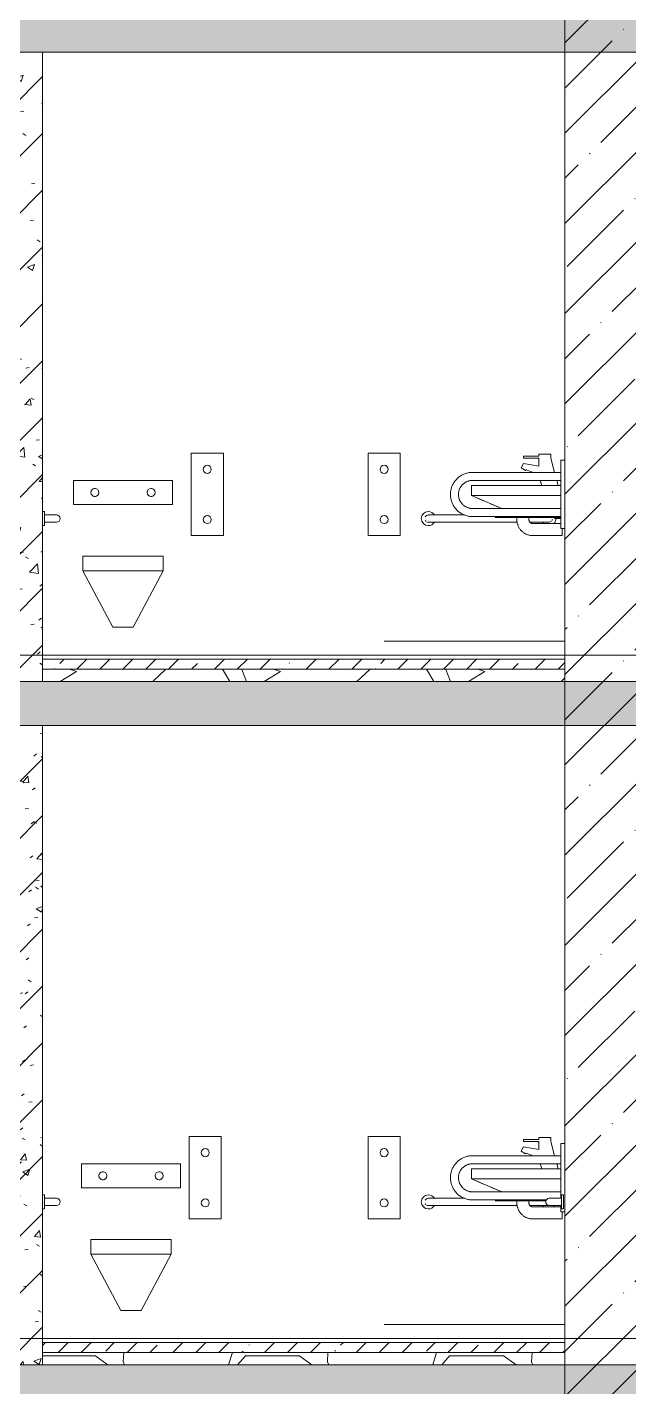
# Model space of a CAD drawing. Header units: millimetres. Extents: x -515342 to 330399, y -224905 to 507333.
# Drawn here: x 161729 to 164723, y 87791 to 94556 of the extents above; entities that cross this region are included whole.
import ezdxf

# ---------------------------------------------------------------- set-up
doc = ezdxf.new("R2010")
doc.units = ezdxf.units.MM
for name, color, linetype, lineweight in [('Линии', 7, 'Continuous', 0), ('Оборудование', 7, 'Continuous', 0), ('Перекрытие', 7, 'Continuous', 0), ('Сантехника', 7, 'Continuous', 0), ('Стены внутренние', 7, 'Continuous', 0), ('Стены несущие', 7, 'Continuous', 0), ('Стены перегородки', 7, 'Continuous', 0)]:
    doc.layers.add(name, color=color, linetype=linetype, lineweight=lineweight)
pattern_1 = [(45, (136801.12, 95610.5), (-224.5064, 224.5064), []), (45, (137025.63, 95610.5), (-224.5064, 224.5064), [396.875, -79.375, 3.353, -76.022])]
pattern_2 = [(45, (136801.12, 95610.5), (-141.4214, 141.4214), [])]
pattern_3 = [(50, (136801.12, 95610.5), (364.368, -31.8783), [38.1, -419.1]), (355, (136801.12, 95610.5), (-70.486, 382.1133), [30.48, -335.28]), (100.451, (136831.5, 95607.84), (293.885, 350.2334), [32.38, -356.18]), (46.184, (136801.12, 95712.1), (542.1585, -84.086), [57.15, -628.65]), (96.636, (136846.3, 95705.1), (474.805, 494.855), [48.57, -534.27]), (351.184, (136801.1, 95712.1), (474.81, 494.85), [45.72, -502.92]), (21, (136851.92, 95686.7), (303.2285, -204.5305), [38.1, -419.1]), (326, (136851.92, 95686.7), (123.604, 368.376), [30.48, -335.28]), (71.451, (136877.2, 95669.65), (426.834, 163.8427), [32.38, -356.18]), (37.5, (136801.12, 95610.49), (6.17665, 169.11015), [16.764, -314.452, 16.764, -323.596, -336.55]), (37.5, (136801.12, 95610.49), (6.17665, 169.11015), [-671.576, 16.764, -319.786]), (7.5, (136801.12, 95610.5), (133.6389, 200.3615), [16.764, -177.292, 16.764, -306.832, -128.27]), (7.5, (136801.12, 95610.5), (133.6389, 200.3615), [-517.652, 16.764, -111.506]), (327.5, (136687.84, 95610.49), (271.1818, -11.45836), [16.764, -110.236, 16.764, -379.476, -525.78]), (327.5, (136687.84, 95610.49), (271.1818, -11.45836), [-523.24, 16.764, -509.016]), (317.5, (136637.04, 95610.5), (296.2585, 50.8528), [16.764, -148.336, 16.764, -246.38, -373.38]), (317.5, (136637.04, 95610.5), (296.2585, 50.8528), [-428.244, 16.764, -356.616])]
pattern_4 = [(228.013, (137532.64, 96626.49), (-8127.96659, -9144.02968), [136.69, -13532.193]), (184.97, (137441.203, 96524.893), (12191.995474, 1016.05502), [234.562, -23221.62]), (132.51, (137207.52, 96504.57), (10159.91241, -11176.07977), [165.393, -16373.89]), (267.274, (136811.283, 96250.573), (1015.88953, 20320.00577), [213.602, -21146.575]), (292.834, (136801.123, 96037.213), (-5080.074175, 12191.97012), [209.453, -20735.923]), (357.274, (136882.403, 95844.173), (-20320.00577, 1015.88953), [213.602, -21146.575]), (37.694, (137095.763, 95834.013), (-13208.042725, -10159.944606), [282.477, -27965.247]), (72.255, (137319.283, 96006.733), (7112.12749, 22351.9589), [266.688, -26402.102]), (121.43, (137400.563, 96260.733), (-8128.10005, 13207.93827), [214.325, -21218.218]), (175.236, (137288.8, 96443.61), (11175.99406, -1016.06972), [244.685, -11989.575]), (222.397, (137044.963, 96463.933), (-12192.085586, -11175.907293), [316.431, -31326.709]), (138.814, (137817.12, 96240.41), (-7111.99222, 6096.00977), [108.002, -10692.226]), (171.469, (137735.843, 96311.533), (13207.991535, -2032.05404), [205.473, -20341.855]), (225, (137532.64, 96342), (1e-13, -1016), [143.684, -1293.157]), (203.199, (137461.52, 96463.93), (5079.98556, 2032.0367), [77.377, -7660.25]), (291.801, (137390.4, 96433.45), (-1015.9787, 3048.0072), [109.426, -5361.9]), (30.964, (137431.04, 96331.85), (3047.9913, 2032.0134), [177.728, -5746.52]), (161.565, (137583.44, 96423.3), (2031.999, -1016.0024), [128.515, -3084.36]), (16.39, (136801.12, 96433.453), (10159.97517, 3048.08119), [180.035, -17823.53]), (70.346, (136973.84, 96484.25), (-4064.03389, -11175.98797), [151.04, -14952.887]), (293.199, (137583.44, 96626.49), (-2032.0367, 5079.98556), [154.752, -7582.873]), (343.61, (137644.4, 96484.253), (-10159.97517, 3048.08119), [180.035, -17823.53]), (339.444, (136801.12, 95803.53), (-5080.0015, 2031.99615), [173.614, -8507.094]), (294.775, (136963.68, 95742.57), (-5079.97321, 11176.01259), [145.47, -14401.437]), (66.801, (137593.6, 95610.49), (2032.0367, 5079.98556), [154.752, -7582.873]), (17.354, (137654.56, 95752.73), (-13208.00149, -4063.99474), [170.313, -16860.95]), (69.444, (137095.76, 95610.49), (-2031.99615, -5080.0015), [86.807, -8593.9]), (101.31, (137532.64, 95610.5), (-1016.0048, 4063.999), [51.806, -5128.797]), (165.964, (137522.48, 95661.3), (3048.0036, -1015.9877), [209.453, -3979.62]), (186.009, (137319.28, 95712.093), (10159.99987, 1015.99979), [194.107, -19216.546]), (303.69, (137431.04, 96240.4), (-1015.9976, 2032.0017), [146.53, -3516.71]), (353.157, (137512.323, 96118.493), (17271.99206, -2032.068835), [255.823, -25326.404]), (60.945, (137766.32, 96088.01), (-4064.04974, -7111.97225), [104.603, -10355.757]), (90, (137817.1, 96179.5), (-1016, 1016), [60.96, -955.04]), (120.256, (137298.96, 95742.57), (4063.94492, -7112.03103), [141.147, -13973.576]), (48.013, (137227.84, 95864.49), (8127.96659, 9144.02968), [273.377, -13395.505]), (0, (137410.7, 96067.7), (1016, 1016), [264.16, -751.84]), (325.305, (137674.88, 96067.69), (-10160.01873, 7111.97318), [160.644, -15903.726]), (254.055, (137806.96, 95976.25), (-1015.9713, -4064.0072), [147.932, -7248.66]), (207.646, (137766.323, 95834.013), (-19303.995784, -10160.00796), [240.858, -23844.986]), (175.426, (137552.963, 95722.253), (-13207.99929, 1016.01778), [254.812, -25226.339])]
pattern_5 = [(45, (136801.12, 95610.5), (-114.04925, 114.04925), []), (45, (136915.17, 95610.5), (-114.04925, 114.04925), [201.613, -40.323, 3.353, -36.97])]

# ---------------------------------------------------------------- blocks, each defined once
blk = doc.blocks.new('Раковина для МГН 600х450 - Раковина для МГН 600х450-10138457-О_АР_П_Разрез 1-1')
at = {"layer": 'Сантехника'}
for p, q in [((76049.3, 953.5), (76036.8, 931.8)), ((76124.3, 990.2), (76049.3, 990.2)), ((76049.3, 990.2), (76049.3, 980.2)), ((76049.3, 980.2), (76124.3, 980.2)), ((76124.3, 940.2), (76049.3, 953.5)), ((76184.3, 1000.2), (76124.3, 1000.2)), ((76124.3, 1000.2), (76124.3, 990.2)), ((76124.3, 980.2), (76124.3, 940.2)), ((76184.3, 980.2), (76184.3, 1000.2)), ((76203.1, 910), (76184.3, 980.2)), ((76036.8, 931.8), (76058.4, 919.3)), ((76058.4, 919.3), (76062, 922.8)), ((76062, 922.8), (76097.2, 910)), ((75789.5, 845), (75789.5, 795)), ((75789.5, 845), (75789.5, 795)), ((75789.5, 845), (75789.7, 845)), ((75789.7, 845), (75829.5, 845)), ((75789.7, 795), (75789.7, 845)), ((75829.5, 845), (76235, 845)), ((76132.3, 870.2), (76139.1, 845)), ((76220.5, 845), (76213.8, 870.1)), ((75789.7, 795), (75789.5, 795)), ((75850, 769), (75789.5, 795)), ((75789.5, 795), (75940.8, 730)), ((75789.5, 795), (75789.7, 795)), ((75789.7, 795), (75789.5, 795)), ((75792.4, 795), (75789.7, 795)), ((75833.3, 776.2), (75789.7, 795)), ((75807.5, 795), (75793.5, 795)), ((75829.5, 795), (75808.3, 795)), ((76235, 795), (75829.5, 795)), ((75829.5, 795), (76235, 795)), ((75940.9, 730), (75884.8, 754.1)), ((76045.5, 685), (75906.9, 685)), ((76015.5, 685), (76015.5, 675)), ((76033.9, 690), (76045.5, 685)), ((76159.9, 685), (76045.5, 685)), ((76075.5, 675), (76075.5, 685)), ((76235, 655), (76095.5, 655)), ((76240.5, 630), (76240.5, 595)), ((76095.5, 595), (76240.5, 595))]:
    blk.add_line(p, q, dxfattribs=at)
at = {"layer": 'Сантехника', "flags": 128}
for points in [[(76015.5, 675), (76015.6, 671.8), (76015.8, 668.6), (76016.1, 665.4), (76016.5, 662.3), (76017.1, 659.1), (76017.8, 656), (76018.6, 652.9), (76019.6, 649.8), (76020.7, 646.8), (76021.8, 643.8), (76023.1, 640.9), (76024.6, 638.1), (76026.1, 635.2), (76027.7, 632.5), (76029.5, 629.8), (76031.4, 627.2), (76033.3, 624.7), (76035.4, 622.2), (76037.5, 619.9), (76039.8, 617.6), (76042.1, 615.4), (76044.5, 613.3), (76047.1, 611.4), (76049.6, 609.5), (76052.3, 607.7), (76055, 606), (76057.8, 604.4), (76060.7, 603), (76063.6, 601.7), (76066.5, 600.4), (76069.5, 599.3), (76072.6, 598.4), (76075.7, 597.5), (76078.8, 596.8), (76081.9, 596.2), (76085.1, 595.7), (76088.3, 595.3), (76091.5, 595.1), (76094.7, 595), (76095.5, 595)], [(76095.5, 655), (76094.7, 655), (76093.9, 655.1), (76093.1, 655.1), (76092.3, 655.3), (76091.5, 655.4), (76090.8, 655.6), (76090, 655.8), (76089.2, 656), (76088.5, 656.3), (76087.7, 656.6), (76087, 656.9), (76086.3, 657.3), (76085.6, 657.6), (76084.9, 658.1), (76084.2, 658.5), (76083.6, 659), (76082.9, 659.4), (76082.3, 660), (76081.7, 660.5), (76081.2, 661.1), (76080.6, 661.7), (76080.1, 662.3), (76079.6, 662.9), (76079.1, 663.5), (76078.7, 664.2), (76078.3, 664.9), (76077.9, 665.6), (76077.5, 666.3), (76077.2, 667), (76076.9, 667.8), (76076.6, 668.5), (76076.4, 669.3), (76076.1, 670), (76076, 670.8), (76075.8, 671.6), (76075.7, 672.4), (76075.6, 673.2), (76075.5, 674), (76075.5, 674.8), (76075.5, 675)]]:
    blk.add_lwpolyline(points, dxfattribs=at)
blk = doc.blocks.new('Опорный поручень - Опорный поручень для раковины-8747147-О_АР_П_Разрез 1-1')
at = {"layer": 'Оборудование'}
for p, q in [((76235, 698), (76235, 970)), ((76235, 970), (76255, 970)), ((76235, 910), (75795, 910)), ((75795, 870), (76235, 870)), ((76235, 730), (75795, 730)), ((75795, 690), (76162.3, 690)), ((76235, 630), (76235, 662)), ((76255, 630), (76235, 630))]:
    blk.add_line(p, q, dxfattribs=at)
at = {"layer": 'Оборудование', "flags": 128}
for points in [[(75795, 910), (75790.6, 909.9), (75786.2, 909.6), (75781.8, 909.2), (75777.5, 908.6), (75773.1, 907.8), (75768.9, 906.8), (75764.6, 905.7), (75760.4, 904.4), (75756.2, 902.9), (75752.2, 901.3), (75748.1, 899.5), (75744.2, 897.6), (75740.3, 895.5), (75736.6, 893.2), (75732.9, 890.8), (75729.3, 888.2), (75725.8, 885.5), (75722.5, 882.7), (75719.2, 879.7), (75716.1, 876.6), (75713.1, 873.4), (75710.2, 870.1), (75707.5, 866.6), (75704.9, 863.1), (75702.4, 859.4), (75700.1, 855.7), (75698, 851.8), (75696, 847.9), (75694.2, 843.9), (75692.5, 839.9), (75691, 835.7), (75689.6, 831.5), (75688.4, 827.3), (75687.4, 823), (75686.6, 818.7), (75685.9, 814.3), (75685.5, 810), (75685.1, 805.6), (75685, 801.2), (75685, 796.8), (75685.3, 792.4), (75685.7, 788), (75686.2, 783.6), (75687, 779.3), (75687.9, 775), (75689, 770.7), (75690.2, 766.5), (75691.6, 762.4), (75693.2, 758.3), (75695, 754.2), (75696.9, 750.3), (75699, 746.4), (75701.2, 742.6), (75703.5, 738.9), (75706.1, 735.3), (75708.7, 731.8), (75711.5, 728.4), (75714.5, 725.1), (75717.5, 721.9), (75720.7, 718.9), (75724, 716), (75727.4, 713.2), (75730.9, 710.6), (75734.6, 708.1), (75738.3, 705.7), (75742.1, 703.6), (75746, 701.5), (75750, 699.6), (75754, 697.9), (75758.2, 696.4), (75762.3, 695), (75766.6, 693.7), (75770.8, 692.7), (75775.1, 691.8), (75779.5, 691.1), (75783.8, 690.6), (75788.2, 690.2), (75792.6, 690), (75795, 690)], [(75795, 730), (75792.2, 730.1), (75789.4, 730.2), (75786.6, 730.5), (75783.8, 730.9), (75781.1, 731.4), (75778.4, 732), (75775.7, 732.7), (75773, 733.6), (75770.3, 734.5), (75767.7, 735.5), (75765.2, 736.7), (75762.7, 737.9), (75760.2, 739.3), (75757.8, 740.7), (75755.5, 742.2), (75753.2, 743.9), (75751, 745.6), (75748.8, 747.4), (75746.8, 749.3), (75744.8, 751.2), (75742.9, 753.3), (75741, 755.4), (75739.3, 757.6), (75737.7, 759.9), (75736.1, 762.2), (75734.6, 764.6), (75733.3, 767), (75732, 769.5), (75730.8, 772), (75729.8, 774.6), (75728.8, 777.3), (75727.9, 779.9), (75727.2, 782.6), (75726.5, 785.4), (75726, 788.1), (75725.6, 790.9), (75725.3, 793.7), (75725.1, 796.4), (75725, 799.2), (75725, 802), (75725.2, 804.8), (75725.4, 807.6), (75725.8, 810.4), (75726.2, 813.2), (75726.8, 815.9), (75727.5, 818.6), (75728.3, 821.3), (75729.2, 824), (75730.2, 826.6), (75731.3, 829.1), (75732.6, 831.7), (75733.9, 834.1), (75735.3, 836.5), (75736.8, 838.9), (75738.4, 841.2), (75740.1, 843.4), (75741.9, 845.6), (75743.7, 847.7), (75745.7, 849.7), (75747.7, 851.6), (75749.8, 853.5), (75752, 855.2), (75754.2, 856.9), (75756.5, 858.5), (75758.9, 860), (75761.3, 861.4), (75763.8, 862.7), (75766.4, 863.9), (75768.9, 865), (75771.6, 866), (75774.2, 866.8), (75776.9, 867.6), (75779.6, 868.3), (75782.4, 868.8), (75785.1, 869.3), (75787.9, 869.6), (75790.7, 869.9), (75793.5, 870), (75795, 870)]]:
    blk.add_lwpolyline(points, dxfattribs=at)
blk = doc.blocks.new('Опорный поручень - Опорный поручень для раковины-V5-О_АР_П_Разрез 1-1')
at = {"layer": 'Оборудование'}
for p, q in [((76235, 4030), (76235, 4370)), ((76235, 4370), (76255, 4370)), ((76235, 4310), (75795, 4310)), ((75795, 4270), (76235, 4270)), ((76235, 4130), (75795, 4130)), ((75795, 4090), (76235, 4090)), ((76255, 4030), (76235, 4030))]:
    blk.add_line(p, q, dxfattribs=at)
at = {"layer": 'Оборудование', "flags": 128}
for points in [[(75795, 4310), (75790.6, 4309.9), (75786.2, 4309.6), (75781.8, 4309.2), (75777.5, 4308.6), (75773.1, 4307.8), (75768.9, 4306.8), (75764.6, 4305.7), (75760.4, 4304.4), (75756.2, 4302.9), (75752.2, 4301.3), (75748.1, 4299.5), (75744.2, 4297.6), (75740.3, 4295.5), (75736.6, 4293.2), (75732.9, 4290.8), (75729.3, 4288.2), (75725.8, 4285.5), (75722.5, 4282.7), (75719.2, 4279.7), (75716.1, 4276.6), (75713.1, 4273.4), (75710.2, 4270.1), (75707.5, 4266.6), (75704.9, 4263.1), (75702.4, 4259.4), (75700.1, 4255.7), (75698, 4251.8), (75696, 4247.9), (75694.2, 4243.9), (75692.5, 4239.9), (75691, 4235.7), (75689.6, 4231.5), (75688.4, 4227.3), (75687.4, 4223), (75686.6, 4218.7), (75685.9, 4214.3), (75685.5, 4210), (75685.1, 4205.6), (75685, 4201.2), (75685, 4196.8), (75685.3, 4192.4), (75685.7, 4188), (75686.2, 4183.6), (75687, 4179.3), (75687.9, 4175), (75689, 4170.7), (75690.2, 4166.5), (75691.6, 4162.4), (75693.2, 4158.3), (75695, 4154.2), (75696.9, 4150.3), (75699, 4146.4), (75701.2, 4142.6), (75703.5, 4138.9), (75706.1, 4135.3), (75708.7, 4131.8), (75711.5, 4128.4), (75714.5, 4125.1), (75717.5, 4121.9), (75720.7, 4118.9), (75724, 4116), (75727.4, 4113.2), (75730.9, 4110.6), (75734.6, 4108.1), (75738.3, 4105.7), (75742.1, 4103.6), (75746, 4101.5), (75750, 4099.6), (75754, 4097.9), (75758.2, 4096.4), (75762.3, 4095), (75766.6, 4093.7), (75770.8, 4092.7), (75775.1, 4091.8), (75779.5, 4091.1), (75783.8, 4090.6), (75788.2, 4090.2), (75792.6, 4090), (75795, 4090)], [(75795, 4130), (75792.2, 4130.1), (75789.4, 4130.2), (75786.6, 4130.5), (75783.8, 4130.9), (75781.1, 4131.4), (75778.4, 4132), (75775.7, 4132.7), (75773, 4133.6), (75770.3, 4134.5), (75767.7, 4135.5), (75765.2, 4136.7), (75762.7, 4137.9), (75760.2, 4139.3), (75757.8, 4140.7), (75755.5, 4142.2), (75753.2, 4143.9), (75751, 4145.6), (75748.8, 4147.4), (75746.8, 4149.3), (75744.8, 4151.2), (75742.9, 4153.3), (75741, 4155.4), (75739.3, 4157.6), (75737.7, 4159.9), (75736.1, 4162.2), (75734.6, 4164.6), (75733.3, 4167), (75732, 4169.5), (75730.8, 4172), (75729.8, 4174.6), (75728.8, 4177.3), (75727.9, 4179.9), (75727.2, 4182.6), (75726.5, 4185.4), (75726, 4188.1), (75725.6, 4190.9), (75725.3, 4193.7), (75725.1, 4196.4), (75725, 4199.2), (75725, 4202), (75725.2, 4204.8), (75725.4, 4207.6), (75725.8, 4210.4), (75726.2, 4213.2), (75726.8, 4215.9), (75727.5, 4218.6), (75728.3, 4221.3), (75729.2, 4224), (75730.2, 4226.6), (75731.3, 4229.1), (75732.6, 4231.7), (75733.9, 4234.1), (75735.3, 4236.5), (75736.8, 4238.9), (75738.4, 4241.2), (75740.1, 4243.4), (75741.9, 4245.6), (75743.7, 4247.7), (75745.7, 4249.7), (75747.7, 4251.6), (75749.8, 4253.5), (75752, 4255.2), (75754.2, 4256.9), (75756.5, 4258.5), (75758.9, 4260), (75761.3, 4261.4), (75763.8, 4262.7), (75766.4, 4263.9), (75768.9, 4265), (75771.6, 4266), (75774.2, 4266.8), (75776.9, 4267.6), (75779.6, 4268.3), (75782.4, 4268.8), (75785.1, 4269.3), (75787.9, 4269.6), (75790.7, 4269.9), (75793.5, 4270), (75795, 4270)]]:
    blk.add_lwpolyline(points, dxfattribs=at)
blk = doc.blocks.new('Опорный поручень - Откидной поручень для унитаза-8752278-О_АР_П_Разрез 1-1')
at = {"layer": 'Оборудование'}
for p, q in [((89080, 1005), (88920, 1005)), ((88920, 1005), (88920, 595)), ((89080, 595), (89080, 1005)), ((88920, 595), (89080, 595))]:
    blk.add_line(p, q, dxfattribs=at)
for centre, start, end in [((89000, 925), 90, 270), ((89000, 925), 270, 90), ((89000, 675), 90, 270), ((89000, 675), 270, 90)]:
    blk.add_arc(centre, 20, start, end, dxfattribs=at)
blk = doc.blocks.new('МГН_Санузел_Поручень горизонтальный - АР_Сантехнические приборы_МГН_Поручень горизонтальный-V7-О_АР_П_Разрез 1-1')
at = {"layer": 'Сантехника'}
for p, q in [((49015, 4115), (49015, 4045)), ((49025, 4115), (49015, 4115)), ((49025, 4115), (49015, 4115)), ((49015, 4115), (49015, 4045)), ((49025, 4098), (49025, 4115)), ((49025, 4045), (49025, 4115)), ((49085, 4098), (49025, 4098)), ((49025, 4098), (49085, 4098)), ((49025, 4062), (49085, 4062)), ((49025, 4045), (49025, 4062)), ((49025, 4062), (49085, 4062)), ((49015, 4045), (49025, 4045)), ((49025, 4045), (49015, 4045))]:
    blk.add_line(p, q, dxfattribs=at)
blk.add_arc((49085, 4080), 18, 270, 90, dxfattribs=at)
blk.add_arc((49085, 4080), 18, 270, 90, dxfattribs=at)
blk = doc.blocks.new('МГН_Санузел_Поручень горизонтальный - АР_Сантехнические приборы_МГН_Поручень горизонтальный-8947034-О_АР_П_Разрез 1-1')
at = {"layer": 'Сантехника'}
for p, q in [((64769.1, 698), (64829.1, 698)), ((64829.1, 698), (64769.1, 698)), ((64829.1, 715), (64839.1, 715)), ((64829.1, 698), (64829.1, 715)), ((64829.1, 715), (64839.1, 715)), ((64829.1, 645), (64829.1, 715)), ((64839.1, 715), (64839.1, 645)), ((64839.1, 715), (64839.1, 645)), ((64829.1, 662), (64769.1, 662)), ((64829.1, 662), (64769.1, 662)), ((64829.1, 645), (64829.1, 662)), ((64839.1, 645), (64829.1, 645)), ((64829.1, 645), (64839.1, 645))]:
    blk.add_line(p, q, dxfattribs=at)
blk.add_arc((64769.1, 680), 18, 90, 270, dxfattribs=at)
blk.add_arc((64769.1, 680), 18, 90, 270, dxfattribs=at)
blk = doc.blocks.new('Унитаз - Общественные _МГН_ - Объем смыва более 6_1 л-V172-О_АР_П_Разрез 1-1')
at = {"layer": 'Сантехника'}
for p, q in [((73849.6, 750), (73849.6, 870)), ((73849.6, 870), (74341.5, 870)), ((74341.5, 870), (74341.5, 750)), ((74341.5, 750), (73849.6, 750)), ((73895.6, 420), (73895.6, 492.4)), ((73895.6, 492.4), (74295.6, 492.4)), ((74295.6, 492.4), (74295.6, 420)), ((73895.6, 420), (74295.6, 420)), ((73895.6, 420), (74045.6, 140)), ((73895.6, 420), (74295.6, 420)), ((74295.6, 420), (74145.6, 140)), ((74145.6, 140), (74045.6, 140))]:
    blk.add_line(p, q, dxfattribs=at)
for centre, start, end in [((73955.6, 810), 0, 180), ((74235.6, 810), 360, 180), ((73955.6, 810), 180, 360), ((74235.6, 810), 180, 360)]:
    blk.add_arc(centre, 20, start, end, dxfattribs=at)
for points in [[(73953.3, 829.9), (73952.9, 829.8), (73952.5, 829.8), (73952.1, 829.7)], [(73959, 829.7), (73958.6, 829.8), (73958.2, 829.8), (73957.8, 829.9)], [(74239.1, 829.7), (74238.7, 829.8), (74238.3, 829.8), (74237.9, 829.9)], [(73952.1, 790.3), (73952.5, 790.2), (73952.9, 790.2), (73953.3, 790.1)], [(73957.8, 790.1), (73958.2, 790.2), (73958.6, 790.2), (73959, 790.3)], [(74237.9, 790.1), (74238.3, 790.2), (74238.7, 790.2), (74239.1, 790.3)]]:
    blk.add_open_spline(points, degree=3, dxfattribs=at)
blk = doc.blocks.new('МГН_Санузел_Поручень горизонтальный - АР_Сантехнические приборы_МГН_Поручень горизонтальный-V173-О_АР_П_Разрез 1-1')
at = {"layer": 'Сантехника'}
for p, q in [((75755.9, 698), (75615, 698)), ((75615, 662), (76018.4, 662)), ((76080.9, 662), (76135, 662))]:
    blk.add_line(p, q, dxfattribs=at)
at = {"layer": 'Сантехника', "flags": 128}
for points in [[(75615, 698), (75613.4, 698), (75611.8, 698), (75610.2, 698), (75608.6, 698), (75607.1, 698), (75605.5, 698), (75603.9, 698), (75602.4, 698), (75600.9, 698), (75599.4, 698), (75598, 698), (75596.5, 698), (75595.1, 698), (75593.8, 698), (75592.4, 698), (75591.1, 698), (75589.8, 698), (75588.6, 698), (75587.4, 698), (75586.3, 698), (75585.2, 698), (75584.2, 698), (75583.2, 698), (75582.2, 698), (75581.3, 698), (75580.5, 698), (75579.7, 698), (75579, 698), (75578.3, 698), (75577.7, 698), (75577.2, 698), (75576.7, 698), (75576.3, 698), (75575.9, 698), (75575.6, 698), (75575.3, 698), (75575.2, 698), (75575.1, 698), (75575, 698), (75575, 698)], [(75575, 662), (75575, 662), (75575.1, 662), (75575.3, 662), (75575.5, 662), (75575.8, 662), (75576.1, 662), (75576.6, 662), (75577, 662), (75577.6, 662), (75578.2, 662), (75578.8, 662), (75579.5, 662), (75580.3, 662), (75581.1, 662), (75582, 662), (75582.9, 662), (75583.9, 662), (75584.9, 662), (75586, 662), (75587.1, 662), (75588.3, 662), (75589.5, 662), (75590.8, 662), (75592.1, 662), (75593.4, 662), (75594.8, 662), (75596.1, 662), (75597.6, 662), (75599, 662), (75600.5, 662), (75602, 662), (75603.5, 662), (75605.1, 662), (75606.6, 662), (75608.2, 662), (75609.8, 662), (75611.4, 662), (75613, 662), (75614.6, 662), (75615, 662)], [(76135, 662), (76136.6, 662), (76138.2, 662), (76139.8, 662), (76141.4, 662), (76142.9, 662), (76144.5, 662), (76146.1, 662), (76147.6, 662), (76149.1, 662), (76150.6, 662), (76152, 662), (76153.5, 662), (76154.9, 662), (76156.2, 662), (76157.6, 662), (76158.9, 662), (76160.2, 662), (76161.4, 662), (76162.6, 662), (76163.7, 662), (76164.8, 662), (76165.8, 662), (76166.8, 662), (76167.8, 662), (76168.7, 662), (76169.5, 662), (76170.3, 662), (76171, 662), (76171.7, 662), (76172.3, 662), (76172.8, 662), (76173.3, 662), (76173.7, 662), (76174.1, 662), (76174.4, 662), (76174.7, 662), (76174.8, 662), (76174.9, 662)]]:
    blk.add_lwpolyline(points, dxfattribs=at)
at = {"layer": 'Сантехника'}
for centre, radius, start, end in [((75575, 680), 35, 90, 270), ((75575, 680), 18, 90, 150), ((75575, 680), 35, 30.1902, 90), ((75575, 680), 18, 81.54047, 90), ((75575, 680), 18, 210, 225), ((75575, 680), 18, 240, 270), ((75575, 680), 35, 270, 329.8098), ((75575, 680), 18, 270, 279.78046), ((76175, 680), 35, 210.1902, 225), ((76175, 680), 18, 265.27648, 270), ((76175, 680), 35, 315, 328.96534)]:
    blk.add_arc(centre, radius, start, end, dxfattribs=at)
blk = doc.blocks.new('2D_Трап_1200хх900 - АР_Сантехнические приборы_Трап-10140933-О_АР_П_Разрез 1-1')
at = {"layer": 'Сантехника'}
for p, q in [((90255, 70), (89880, 70)), ((90255, 70), (89880, 70)), ((90405, 70), (90255, 70)), ((90255, 70), (90405, 70)), ((90405, 70), (90780, 70)), ((90405, 70), (90780, 70))]:
    blk.add_line(p, q, dxfattribs=at)
blk = doc.blocks.new('Раковина для МГН 600х450 - Раковина для МГН 600х450-V180-О_АР_П_Разрез 1-1')
at = {"layer": 'Сантехника'}
for p, q in [((76184.3, 4400.2), (76124.3, 4400.2)), ((76124.3, 4400.2), (76124.3, 4390.2)), ((76184.3, 4380.2), (76184.3, 4400.2)), ((76049.3, 4353.5), (76036.8, 4331.8)), ((76036.8, 4331.8), (76058.4, 4319.3)), ((76124.3, 4390.2), (76049.3, 4390.2)), ((76049.3, 4390.2), (76049.3, 4380.2)), ((76049.3, 4380.2), (76124.3, 4380.2)), ((76124.3, 4340.2), (76049.3, 4353.5)), ((76124.3, 4380.2), (76124.3, 4340.2)), ((76203.1, 4310), (76184.3, 4380.2)), ((76058.4, 4319.3), (76062, 4322.8)), ((76062, 4322.8), (76097.1, 4310)), ((76132.3, 4270.2), (76139.1, 4245)), ((76220.5, 4245), (76213.8, 4270.1)), ((75789.5, 4245), (75789.5, 4195)), ((75789.5, 4245), (75789.5, 4195)), ((75789.5, 4245), (75789.7, 4245)), ((75789.7, 4195), (75789.5, 4195)), ((75850, 4169), (75789.5, 4195)), ((75789.5, 4195), (75940.8, 4130)), ((75789.5, 4195), (75789.7, 4195)), ((75789.7, 4195), (75789.5, 4195)), ((75789.7, 4245), (75829.5, 4245)), ((75789.7, 4195), (75789.7, 4245)), ((75792.4, 4195), (75789.7, 4195)), ((75833.3, 4176.2), (75789.7, 4195)), ((75807.5, 4195), (75793.5, 4195)), ((75829.5, 4195), (75808.3, 4195)), ((75829.5, 4245), (76235, 4245)), ((76235, 4195), (75829.5, 4195)), ((75829.5, 4195), (76235, 4195)), ((75940.9, 4130), (75884.8, 4154.1)), ((76045.5, 4085), (75906.9, 4085)), ((76015.5, 4085), (76015.5, 4075)), ((76033.9, 4090), (76045.5, 4085)), ((76045.5, 4085), (76045.3, 4085.1)), ((76235, 4085), (76045.5, 4085)), ((76075.5, 4075), (76075.5, 4085)), ((76203.3, 4085), (76203.3, 4080)), ((76203.3, 4085), (76203.3, 4080)), ((76203.3, 4080), (76203.8, 4080)), ((76203.8, 4080), (76203.3, 4080)), ((76203.3, 4080), (76203.8, 4080)), ((76233.3, 4080), (76203.3, 4080)), ((76232.8, 4080), (76233.3, 4080)), ((76233.3, 4080), (76232.8, 4080)), ((76232.8, 4080), (76233.3, 4080)), ((76233.3, 4080), (76233.3, 4085)), ((76233.3, 4080), (76233.3, 4085)), ((76235, 4055), (76095.5, 4055)), ((76095.5, 3995), (76240.5, 3995)), ((76240.5, 4030), (76240.5, 3995))]:
    blk.add_line(p, q, dxfattribs=at)
at = {"layer": 'Сантехника', "flags": 128}
for points in [[(76015.5, 4075), (76015.6, 4071.8), (76015.8, 4068.6), (76016.1, 4065.4), (76016.5, 4062.3), (76017.1, 4059.1), (76017.8, 4056), (76018.6, 4052.9), (76019.6, 4049.8), (76020.7, 4046.8), (76021.8, 4043.8), (76023.1, 4040.9), (76024.6, 4038.1), (76026.1, 4035.2), (76027.7, 4032.5), (76029.5, 4029.8), (76031.4, 4027.2), (76033.3, 4024.7), (76035.4, 4022.2), (76037.5, 4019.9), (76039.8, 4017.6), (76042.1, 4015.4), (76044.5, 4013.3), (76047.1, 4011.4), (76049.6, 4009.5), (76052.3, 4007.7), (76055, 4006), (76057.8, 4004.4), (76060.7, 4003), (76063.6, 4001.7), (76066.5, 4000.4), (76069.5, 3999.3), (76072.6, 3998.4), (76075.7, 3997.5), (76078.8, 3996.8), (76081.9, 3996.2), (76085.1, 3995.7), (76088.3, 3995.3), (76091.5, 3995.1), (76094.7, 3995), (76095.5, 3995)], [(76095.5, 4055), (76094.7, 4055), (76093.9, 4055.1), (76093.1, 4055.1), (76092.3, 4055.3), (76091.5, 4055.4), (76090.8, 4055.6), (76090, 4055.8), (76089.2, 4056), (76088.5, 4056.3), (76087.7, 4056.6), (76087, 4056.9), (76086.3, 4057.3), (76085.6, 4057.6), (76084.9, 4058.1), (76084.2, 4058.5), (76083.6, 4059), (76082.9, 4059.4), (76082.3, 4060), (76081.7, 4060.5), (76081.2, 4061.1), (76080.6, 4061.7), (76080.1, 4062.3), (76079.6, 4062.9), (76079.1, 4063.5), (76078.7, 4064.2), (76078.3, 4064.9), (76077.9, 4065.6), (76077.5, 4066.3), (76077.2, 4067), (76076.9, 4067.8), (76076.6, 4068.5), (76076.4, 4069.3), (76076.1, 4070), (76076, 4070.8), (76075.8, 4071.6), (76075.7, 4072.4), (76075.6, 4073.2), (76075.5, 4074), (76075.5, 4074.8), (76075.5, 4075)]]:
    blk.add_lwpolyline(points, dxfattribs=at)
blk = doc.blocks.new('Опорный поручень - Откидной поручень для унитаза-V175-О_АР_П_Разрез 1-1')
at = {"layer": 'Оборудование'}
for p, q in [((89080, 4405), (88920, 4405)), ((88920, 4405), (88920, 3995)), ((89080, 3995), (89080, 4405)), ((88920, 3995), (89080, 3995))]:
    blk.add_line(p, q, dxfattribs=at)
for centre, start, end in [((89000, 4325), 90, 270), ((89000, 4325), 270, 90), ((89000, 4075), 90, 270), ((89000, 4075), 270, 90)]:
    blk.add_arc(centre, 20, start, end, dxfattribs=at)
blk = doc.blocks.new('Унитаз - Общественные _МГН_ - Объем смыва более 6_1 л-8752277-О_АР_П_Разрез 1-1')
at = {"layer": 'Сантехника'}
for p, q in [((88334.6, 750), (88334.6, 870)), ((88334.6, 870), (88826.5, 870)), ((88826.5, 870), (88826.5, 750)), ((88826.5, 750), (88334.6, 750)), ((88380.6, 420), (88380.6, 492.4)), ((88380.6, 492.4), (88780.6, 492.4)), ((88780.6, 492.4), (88780.6, 420)), ((88380.6, 420), (88780.6, 420)), ((88380.6, 420), (88530.6, 140)), ((88380.6, 420), (88780.6, 420)), ((88780.6, 420), (88630.6, 140)), ((88630.6, 140), (88530.6, 140))]:
    blk.add_line(p, q, dxfattribs=at)
for centre, start, end in [((88440.6, 810), 0, 180), ((88720.6, 810), 360, 180), ((88440.6, 810), 180, 360), ((88720.6, 810), 180, 360)]:
    blk.add_arc(centre, 20, start, end, dxfattribs=at)
for points in [[(88438.3, 829.9), (88437.9, 829.8), (88437.5, 829.8), (88437.1, 829.7)], [(88444, 829.7), (88443.6, 829.8), (88443.2, 829.8), (88442.8, 829.9)], [(88718.3, 829.9), (88717.9, 829.8), (88717.6, 829.8), (88717.2, 829.7)], [(88724.1, 829.7), (88723.7, 829.8), (88723.3, 829.8), (88722.9, 829.9)], [(88437.1, 790.3), (88437.5, 790.2), (88437.9, 790.2), (88438.3, 790.1)], [(88442.8, 790.1), (88443.2, 790.2), (88443.6, 790.2), (88444, 790.3)], [(88717.2, 790.3), (88717.6, 790.2), (88717.9, 790.2), (88718.3, 790.1)], [(88722.9, 790.1), (88723.3, 790.2), (88723.7, 790.2), (88724.1, 790.3)]]:
    blk.add_open_spline(points, degree=3, dxfattribs=at)
blk = doc.blocks.new('МГН_Санузел_Поручень горизонтальный - АР_Сантехнические приборы_МГН_Поручень горизонтальный-V181-О_АР_П_Разрез 1-1')
at = {"layer": 'Сантехника'}
for p, q in [((75755.9, 4098), (75615, 4098)), ((75615, 4062), (76018.4, 4062)), ((76080.9, 4062), (76135, 4062))]:
    blk.add_line(p, q, dxfattribs=at)
at = {"layer": 'Сантехника', "flags": 128}
for points in [[(75615, 4098), (75613.4, 4098), (75611.8, 4098), (75610.2, 4098), (75608.6, 4098), (75607.1, 4098), (75605.5, 4098), (75603.9, 4098), (75602.4, 4098), (75600.9, 4098), (75599.4, 4098), (75598, 4098), (75596.5, 4098), (75595.1, 4098), (75593.8, 4098), (75592.4, 4098), (75591.1, 4098), (75589.8, 4098), (75588.6, 4098), (75587.4, 4098), (75586.3, 4098), (75585.2, 4098), (75584.2, 4098), (75583.2, 4098), (75582.2, 4098), (75581.3, 4098), (75580.5, 4098), (75579.7, 4098), (75579, 4098), (75578.3, 4098), (75577.7, 4098), (75577.2, 4098), (75576.7, 4098), (75576.3, 4098), (75575.9, 4098), (75575.6, 4098), (75575.3, 4098), (75575.2, 4098), (75575.1, 4098), (75575, 4098), (75575, 4098)], [(75575, 4062), (75575, 4062), (75575.1, 4062), (75575.3, 4062), (75575.5, 4062), (75575.8, 4062), (75576.1, 4062), (75576.6, 4062), (75577, 4062), (75577.6, 4062), (75578.2, 4062), (75578.8, 4062), (75579.5, 4062), (75580.3, 4062), (75581.1, 4062), (75582, 4062), (75582.9, 4062), (75583.9, 4062), (75584.9, 4062), (75586, 4062), (75587.1, 4062), (75588.3, 4062), (75589.5, 4062), (75590.8, 4062), (75592.1, 4062), (75593.4, 4062), (75594.8, 4062), (75596.1, 4062), (75597.6, 4062), (75599, 4062), (75600.5, 4062), (75602, 4062), (75603.5, 4062), (75605.1, 4062), (75606.6, 4062), (75608.2, 4062), (75609.8, 4062), (75611.4, 4062), (75613, 4062), (75614.6, 4062), (75615, 4062)], [(76135, 4062), (76136.6, 4062), (76138.2, 4062), (76139.8, 4062), (76141.4, 4062), (76142.9, 4062), (76144.5, 4062), (76146.1, 4062), (76147.6, 4062), (76149.1, 4062), (76150.6, 4062), (76152, 4062), (76153.5, 4062), (76154.9, 4062), (76156.2, 4062), (76157.6, 4062), (76158.9, 4062), (76160.2, 4062), (76161.4, 4062), (76162.6, 4062), (76163.7, 4062), (76164.8, 4062), (76165.8, 4062), (76166.8, 4062), (76167.8, 4062), (76168.7, 4062), (76169.5, 4062), (76170.3, 4062), (76171, 4062), (76171.7, 4062), (76172.3, 4062), (76172.8, 4062), (76173.3, 4062), (76173.7, 4062), (76174.1, 4062), (76174.4, 4062), (76174.7, 4062), (76174.8, 4062), (76174.9, 4062), (76175, 4062), (76175, 4062)]]:
    blk.add_lwpolyline(points, dxfattribs=at)
at = {"layer": 'Сантехника'}
for centre, radius, start, end in [((75575, 4080), 35, 90, 270), ((75575, 4080), 18, 90, 150), ((75575, 4080), 18, 210, 225), ((75575, 4080), 18, 240, 270), ((75575, 4080), 35, 30.1902, 90), ((75575, 4080), 18, 81.54047, 90), ((75575, 4080), 35, 270, 329.8098), ((75575, 4080), 18, 270, 279.78046), ((76175, 4080), 35, 210.1902, 225), ((76175, 4080), 18, 265.27648, 270), ((76175, 4080), 18, 270, 315), ((76175, 4080), 18, 330, 345), ((76175, 4080), 35, 315, 360)]:
    blk.add_arc(centre, radius, start, end, dxfattribs=at)

msp = doc.modelspace()

# ---------------------------------------------------------------- hatches: boundary and pattern name
at = {"layer": 'Перекрытие'}
h = msp.add_hatch(dxfattribs=at)
h.set_pattern_fill('FP_1', color=256, style=0, pattern_type=2)
h.set_pattern_definition(pattern_1)
h.paths.add_polyline_path([(87845.5296, 94431.3929), (137410.5296, 94431.3929), (137410.5296, 94651.3929), (87845.5296, 94651.3929), (87845.5296, 94435.9791)])
h.paths.add_polyline_path([(141249.4004, 94431.3929), (190085.5296, 94431.3929), (190085.5296, 94651.3929), (140610.5296, 94651.3929), (140610.5296, 94431.3929), (141042.2088, 94431.3929)])
h = msp.add_hatch(dxfattribs=at)
h.set_pattern_fill('FP_19', color=256, style=0, pattern_type=2)
h.set_pattern_definition(pattern_5)
h.paths.add_polyline_path([(164040.475, 91361.3929), (164405.5296, 91361.3929), (164405.5296, 91411.3929), (161805.5296, 91411.3929), (161805.5296, 91361.3929), (163211.7086, 91361.3929)])
h = msp.add_hatch(dxfattribs=at)
h.set_pattern_fill('FP_23', color=256, style=0, pattern_type=2)
h.set_pattern_definition(pattern_4)
h.paths.add_polyline_path([(164040.475, 91301.3929), (164405.5296, 91301.3929), (164405.5296, 91361.3929), (161805.5296, 91361.3929), (161805.5296, 91301.3929), (163211.7086, 91301.3929)])
h = msp.add_hatch(dxfattribs=at)
h.set_pattern_fill('FP_1', color=256, style=0, pattern_type=2)
h.set_pattern_definition(pattern_1)
h.paths.add_polyline_path([(190085.5296, 91081.3929), (190085.5296, 91301.3929), (141000.5296, 91301.3929), (141000.5296, 91081.3929), (189732.2317, 91081.3929)])
h.paths.add_polyline_path([(87845.5296, 91081.3929), (137020.5296, 91081.3929), (137020.5296, 91301.3929), (87845.5296, 91301.3929)])
h = msp.add_hatch(dxfattribs=at)
h.set_pattern_fill('FP_19', color=256, style=0, pattern_type=2)
h.set_pattern_definition(pattern_5)
h.paths.add_polyline_path([(164040.475, 87961.3929), (164405.5296, 87961.3929), (164405.5296, 88011.3929), (161805.5296, 88011.3929), (161805.5296, 87961.3929), (163211.7086, 87961.3929)])
h = msp.add_hatch(dxfattribs=at)
h.set_pattern_fill('FP_23', color=256, style=0, pattern_type=2)
h.set_pattern_definition(pattern_4)
h.paths.add_polyline_path([(164040.475, 87901.3929), (164405.5296, 87901.3929), (164405.5296, 87961.3929), (161805.5296, 87961.3929), (161805.5296, 87901.3929), (163211.7086, 87901.3929)])
h = msp.add_hatch(dxfattribs=at)
h.set_pattern_fill('FP_1', color=256, style=0, pattern_type=2)
h.set_pattern_definition(pattern_1)
h.paths.add_polyline_path([(88345.5296, 87681.3929), (189585.5296, 87681.3929), (189585.5296, 87901.3929), (88345.5296, 87901.3929)])
at = {"layer": 'Стены внутренние'}
h = msp.add_hatch(dxfattribs=at)
h.set_pattern_fill('FP_1', color=256, style=0, pattern_type=2)
h.set_pattern_definition(pattern_1)
h.paths.add_polyline_path([(164454.8581, 84681.3929), (164795.5296, 84681.3929), (164795.5296, 101317.7385), (164405.5296, 101317.7385), (164405.5296, 84681.3929)])
h = msp.add_hatch(dxfattribs=at)
h.set_pattern_fill('FP_2', color=256, style=0, pattern_type=2)
h.set_pattern_definition(pattern_2)
h.paths.add_polyline_path([(161655.5296, 91301.3929), (161805.5296, 91301.3929), (161805.5296, 94431.3929), (161655.5296, 94431.3929), (161655.5296, 91481.9777)])
h = msp.add_hatch(dxfattribs=at)
h.set_pattern_fill('FP_3', color=256, style=0, pattern_type=2)
h.set_pattern_definition(pattern_3)
h.paths.add_polyline_path([(161655.5296, 91301.3929), (161805.5296, 91301.3929), (161805.5296, 94431.3929), (161655.5296, 94431.3929), (161655.5296, 91481.9777)])
h = msp.add_hatch(dxfattribs=at)
h.set_pattern_fill('FP_2', color=256, style=0, pattern_type=2)
h.set_pattern_definition(pattern_2)
h.paths.add_polyline_path([(161655.5296, 87901.3929), (161805.5296, 87901.3929), (161805.5296, 91081.3929), (161655.5296, 91081.3929), (161655.5296, 88527.9763)])
h = msp.add_hatch(dxfattribs=at)
h.set_pattern_fill('FP_3', color=256, style=0, pattern_type=2)
h.set_pattern_definition(pattern_3)
h.paths.add_polyline_path([(161655.5296, 87901.3929), (161805.5296, 87901.3929), (161805.5296, 91081.3929), (161655.5296, 91081.3929), (161655.5296, 88527.9763)])

# ---------------------------------------------------------------- linework, layer by layer
at = {"layer": 'Линии'}
for p, q in [((143960.5296, 91431.3929), (189585.5296, 91431.3929)), ((143960.5296, 88031.3929), (189585.5296, 88031.3929))]:
    msp.add_line(p, q, dxfattribs=at)
at = {"layer": 'Перекрытие'}
for p, q in [((143805.5296, 94431.3929), (190085.5296, 94431.3929)), ((164405.5296, 91431.3929), (161805.5296, 91431.3929)), ((161805.5296, 91411.3929), (161805.5296, 91301.3929)), ((164405.5296, 91411.3929), (161805.5296, 91411.3929)), ((164405.5296, 91361.3929), (161805.5296, 91361.3929)), ((190085.5296, 91301.3929), (143805.5296, 91301.3929)), ((143805.5296, 91081.3929), (190085.5296, 91081.3929)), ((164405.5296, 88031.3929), (161805.5296, 88031.3929)), ((161805.5296, 88011.3929), (161805.5296, 87901.3929)), ((164405.5296, 88011.3929), (161805.5296, 88011.3929)), ((164405.5296, 87961.3929), (161805.5296, 87961.3929)), ((143805.5296, 87901.3929), (189585.5296, 87901.3929))]:
    msp.add_line(p, q, dxfattribs=at)
at = {"layer": 'Стены несущие'}
msp.add_line((164405.5296, 101317.7385), (164405.5296, 84681.3929), dxfattribs=at)
at = {"layer": 'Стены перегородки'}
for p, q in [((161805.5296, 92146.3929), (161805.5296, 94431.3929)), ((161805.5296, 91411.3929), (161805.5296, 92076.3929)), ((161805.5296, 88746.3929), (161805.5296, 91081.3929)), ((161805.5296, 88011.3929), (161805.5296, 88676.3929))]:
    msp.add_line(p, q, dxfattribs=at)

# ---------------------------------------------------------------- block references
at = {"layer": 'Оборудование'}
for name, p in [('Опорный поручень - Откидной поручень для унитаза-V175-О_АР_П_Разрез 1-1', (73625.5296, 88031.3929)), ('Опорный поручень - Откидной поручень для унитаза-V175-О_АР_П_Разрез 1-1', (74505.5296, 88031.3929)), ('Опорный поручень - Опорный поручень для раковины-V5-О_АР_П_Разрез 1-1', (88150.5296, 88031.3929)), ('Опорный поручень - Откидной поручень для унитаза-8752278-О_АР_П_Разрез 1-1', (73615.5296, 88031.3929)), ('Опорный поручень - Откидной поручень для унитаза-8752278-О_АР_П_Разрез 1-1', (74505.5296, 88031.3929)), ('Опорный поручень - Опорный поручень для раковины-8747147-О_АР_П_Разрез 1-1', (88150.5296, 88031.3929))]:
    msp.add_blockref(name, p, dxfattribs=at)
at = {"layer": 'Сантехника'}
for name, p in [('Раковина для МГН 600х450 - Раковина для МГН 600х450-V180-О_АР_П_Разрез 1-1', (88150.5296, 88031.3929)), ('Унитаз - Общественные _МГН_ - Объем смыва более 6_1 л-8752277-О_АР_П_Разрез 1-1', (73625.5296, 91431.3929)), ('МГН_Санузел_Поручень горизонтальный - АР_Сантехнические приборы_МГН_Поручень горизонтальный-V7-О_АР_П_Разрез 1-1', (112790.5296, 88031.3929)), ('МГН_Санузел_Поручень горизонтальный - АР_Сантехнические приборы_МГН_Поручень горизонтальный-V181-О_АР_П_Разрез 1-1', (88150.5296, 88031.3929)), ('2D_Трап_1200хх900 - АР_Сантехнические приборы_Трап-10140933-О_АР_П_Разрез 1-1', (73625.5296, 91431.3929)), ('Раковина для МГН 600х450 - Раковина для МГН 600х450-10138457-О_АР_П_Разрез 1-1', (88150.5296, 88031.3929)), ('Унитаз - Общественные _МГН_ - Объем смыва более 6_1 л-V172-О_АР_П_Разрез 1-1', (88150.5296, 88031.3929)), ('МГН_Санузел_Поручень горизонтальный - АР_Сантехнические приборы_МГН_Поручень горизонтальный-V7-О_АР_П_Разрез 1-1', (112790.5296, 84631.3929)), ('МГН_Санузел_Поручень горизонтальный - АР_Сантехнические приборы_МГН_Поручень горизонтальный-V173-О_АР_П_Разрез 1-1', (88150.5296, 88031.3929)), ('МГН_Санузел_Поручень горизонтальный - АР_Сантехнические приборы_МГН_Поручень горизонтальный-8947034-О_АР_П_Разрез 1-1', (99558.5557, 88031.3929)), ('2D_Трап_1200хх900 - АР_Сантехнические приборы_Трап-10140933-О_АР_П_Разрез 1-1', (73625.5296, 88031.3929))]:
    msp.add_blockref(name, p, dxfattribs=at)

doc.saveas('drawing.dxf')
